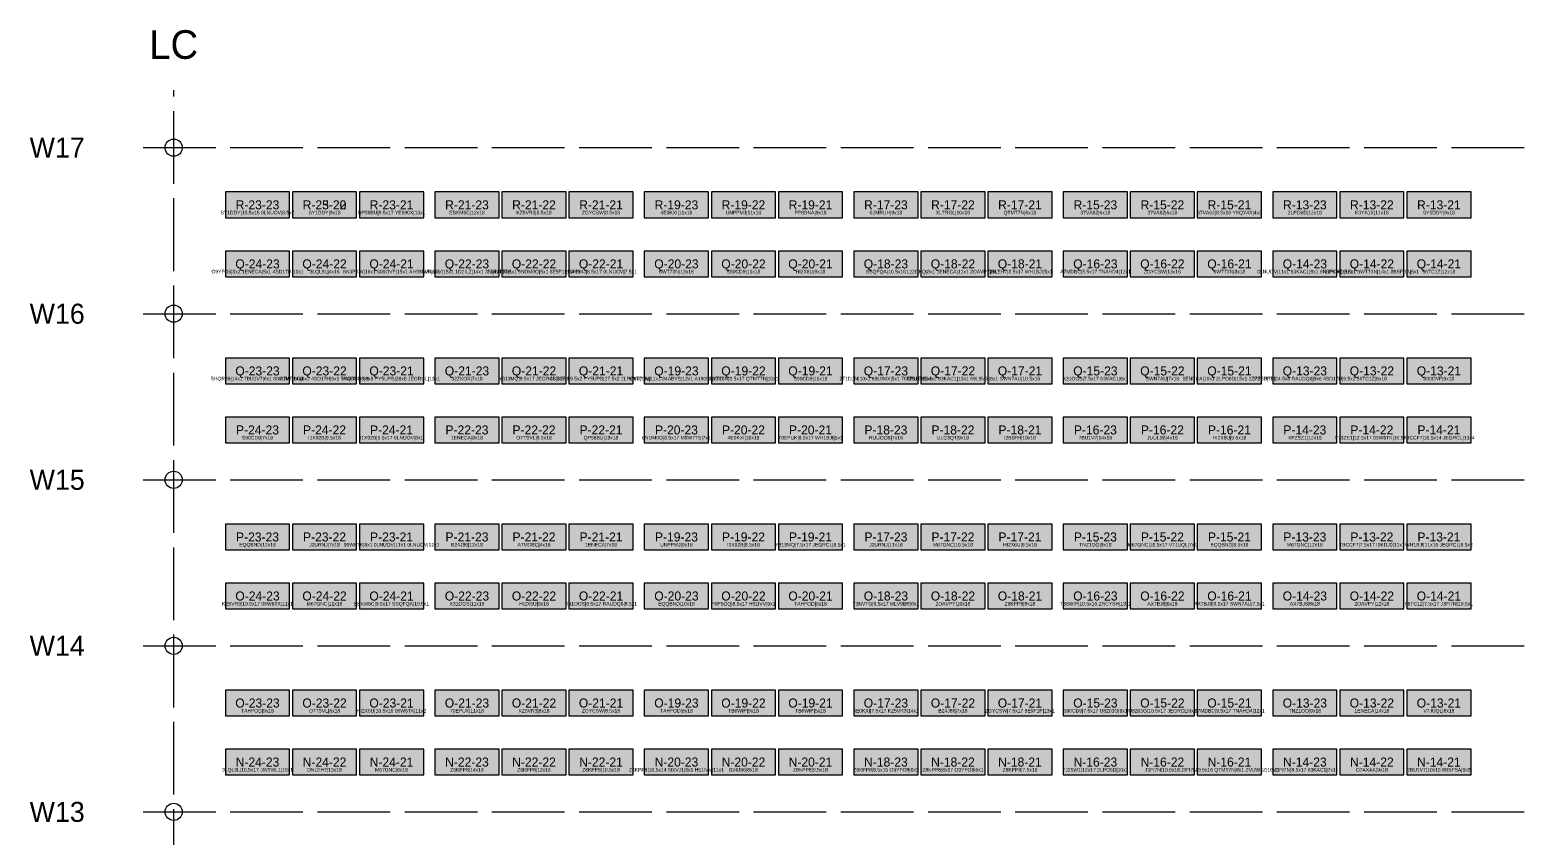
# Model space of a CAD drawing. Header units: metres. Extents: x 0 to 48.5, y -2.8 to 53.5.
# Drawn here: x 0.02 to 26.03, y 39.34 to 53.46 of the extents above; entities that cross this region are included whole.
import ezdxf
from ezdxf.enums import TextEntityAlignment as Align

# ---------------------------------------------------------------- set-up
doc = ezdxf.new("R2010")
doc.units = ezdxf.units.M
doc.linetypes.add('DASHED', pattern=[1.524, 1.27, -0.254])
for name, color, linetype in [('CROSS_AISLES', 4, 'Continuous'), ('LABELS', 7, 'Continuous'), ('RACK_L2', 7, 'Continuous'), ('STOCK_ONLY', 254, 'Continuous'), ('SUPPORT_POINTS', 8, 'Continuous'), ('WALKWAYS', 8, 'Continuous')]:
    doc.layers.add(name, color=color, linetype=linetype)

msp = doc.modelspace()

# ---------------------------------------------------------------- hatches: boundary and pattern name
at = {"layer": 'STOCK_ONLY'}
for points in [[(3.439, 50.174), (4.561, 50.174), (4.561, 50.625), (3.439, 50.625)], [(4.61, 50.174), (5.732, 50.174), (5.732, 50.625), (4.61, 50.625)], [(5.781, 50.174), (6.904, 50.174), (6.904, 50.625), (5.781, 50.625)], [(7.099, 50.174), (8.221, 50.174), (8.221, 50.625), (7.099, 50.625)], [(8.27, 50.174), (9.392, 50.174), (9.392, 50.625), (8.27, 50.625)], [(9.441, 50.174), (10.564, 50.174), (10.564, 50.625), (9.441, 50.625)], [(10.759, 50.174), (11.881, 50.174), (11.881, 50.625), (10.759, 50.625)], [(11.93, 50.174), (13.052, 50.174), (13.052, 50.625), (11.93, 50.625)], [(13.101, 50.174), (14.224, 50.174), (14.224, 50.625), (13.101, 50.625)], [(14.419, 50.174), (15.541, 50.174), (15.541, 50.625), (14.419, 50.625)], [(15.59, 50.174), (16.712, 50.174), (16.712, 50.625), (15.59, 50.625)], [(16.761, 50.174), (17.884, 50.174), (17.884, 50.625), (16.761, 50.625)], [(18.079, 50.174), (19.201, 50.174), (19.201, 50.625), (18.079, 50.625)], [(19.25, 50.174), (20.372, 50.174), (20.372, 50.625), (19.25, 50.625)], [(20.421, 50.174), (21.544, 50.174), (21.544, 50.625), (20.421, 50.625)], [(21.739, 50.174), (22.861, 50.174), (22.861, 50.625), (21.739, 50.625)], [(22.91, 50.174), (24.032, 50.174), (24.032, 50.625), (22.91, 50.625)], [(24.081, 50.174), (25.204, 50.174), (25.204, 50.625), (24.081, 50.625)], [(3.439, 49.143), (4.561, 49.143), (4.561, 49.594), (3.439, 49.594)], [(4.61, 49.143), (5.732, 49.143), (5.732, 49.594), (4.61, 49.594)], [(5.781, 49.143), (6.904, 49.143), (6.904, 49.594), (5.781, 49.594)], [(7.099, 49.143), (8.221, 49.143), (8.221, 49.594), (7.099, 49.594)], [(8.27, 49.143), (9.392, 49.143), (9.392, 49.594), (8.27, 49.594)], [(9.441, 49.143), (10.564, 49.143), (10.564, 49.594), (9.441, 49.594)], [(10.759, 49.143), (11.881, 49.143), (11.881, 49.594), (10.759, 49.594)], [(11.93, 49.143), (13.052, 49.143), (13.052, 49.594), (11.93, 49.594)], [(13.101, 49.143), (14.224, 49.143), (14.224, 49.594), (13.101, 49.594)], [(14.419, 49.143), (15.541, 49.143), (15.541, 49.594), (14.419, 49.594)], [(15.59, 49.143), (16.712, 49.143), (16.712, 49.594), (15.59, 49.594)], [(16.761, 49.143), (17.884, 49.143), (17.884, 49.594), (16.761, 49.594)], [(18.079, 49.143), (19.201, 49.143), (19.201, 49.594), (18.079, 49.594)], [(19.25, 49.143), (20.372, 49.143), (20.372, 49.594), (19.25, 49.594)], [(20.421, 49.143), (21.544, 49.143), (21.544, 49.594), (20.421, 49.594)], [(21.739, 49.143), (22.861, 49.143), (22.861, 49.594), (21.739, 49.594)], [(22.91, 49.143), (24.032, 49.143), (24.032, 49.594), (22.91, 49.594)], [(24.081, 49.143), (25.204, 49.143), (25.204, 49.594), (24.081, 49.594)], [(3.439, 47.274), (4.561, 47.274), (4.561, 47.725), (3.439, 47.725)], [(4.61, 47.274), (5.732, 47.274), (5.732, 47.725), (4.61, 47.725)], [(5.781, 47.274), (6.904, 47.274), (6.904, 47.725), (5.781, 47.725)], [(7.099, 47.274), (8.221, 47.274), (8.221, 47.725), (7.099, 47.725)], [(8.27, 47.274), (9.392, 47.274), (9.392, 47.725), (8.27, 47.725)], [(9.441, 47.274), (10.564, 47.274), (10.564, 47.725), (9.441, 47.725)], [(10.759, 47.274), (11.881, 47.274), (11.881, 47.725), (10.759, 47.725)], [(11.93, 47.274), (13.052, 47.274), (13.052, 47.725), (11.93, 47.725)], [(13.101, 47.274), (14.224, 47.274), (14.224, 47.725), (13.101, 47.725)], [(14.419, 47.274), (15.541, 47.274), (15.541, 47.725), (14.419, 47.725)], [(15.59, 47.274), (16.712, 47.274), (16.712, 47.725), (15.59, 47.725)], [(16.761, 47.274), (17.884, 47.274), (17.884, 47.725), (16.761, 47.725)], [(18.079, 47.274), (19.201, 47.274), (19.201, 47.725), (18.079, 47.725)], [(19.25, 47.274), (20.372, 47.274), (20.372, 47.725), (19.25, 47.725)], [(20.421, 47.274), (21.544, 47.274), (21.544, 47.725), (20.421, 47.725)], [(21.739, 47.274), (22.861, 47.274), (22.861, 47.725), (21.739, 47.725)], [(22.91, 47.274), (24.032, 47.274), (24.032, 47.725), (22.91, 47.725)], [(24.081, 47.274), (25.204, 47.274), (25.204, 47.725), (24.081, 47.725)], [(3.439, 46.243), (4.561, 46.243), (4.561, 46.694), (3.439, 46.694)], [(4.61, 46.243), (5.732, 46.243), (5.732, 46.694), (4.61, 46.694)], [(5.781, 46.243), (6.904, 46.243), (6.904, 46.694), (5.781, 46.694)], [(7.099, 46.243), (8.221, 46.243), (8.221, 46.694), (7.099, 46.694)], [(8.27, 46.243), (9.392, 46.243), (9.392, 46.694), (8.27, 46.694)], [(9.441, 46.243), (10.564, 46.243), (10.564, 46.694), (9.441, 46.694)], [(10.759, 46.243), (11.881, 46.243), (11.881, 46.694), (10.759, 46.694)], [(11.93, 46.243), (13.052, 46.243), (13.052, 46.694), (11.93, 46.694)], [(13.101, 46.243), (14.224, 46.243), (14.224, 46.694), (13.101, 46.694)], [(14.419, 46.243), (15.541, 46.243), (15.541, 46.694), (14.419, 46.694)], [(15.59, 46.243), (16.712, 46.243), (16.712, 46.694), (15.59, 46.694)], [(16.761, 46.243), (17.884, 46.243), (17.884, 46.694), (16.761, 46.694)], [(18.079, 46.243), (19.201, 46.243), (19.201, 46.694), (18.079, 46.694)], [(19.25, 46.243), (20.372, 46.243), (20.372, 46.694), (19.25, 46.694)], [(20.421, 46.243), (21.544, 46.243), (21.544, 46.694), (20.421, 46.694)], [(21.739, 46.243), (22.861, 46.243), (22.861, 46.694), (21.739, 46.694)], [(22.91, 46.243), (24.032, 46.243), (24.032, 46.694), (22.91, 46.694)], [(24.081, 46.243), (25.204, 46.243), (25.204, 46.694), (24.081, 46.694)], [(3.439, 44.374), (4.561, 44.374), (4.561, 44.825), (3.439, 44.825)], [(4.61, 44.374), (5.732, 44.374), (5.732, 44.825), (4.61, 44.825)], [(5.781, 44.374), (6.904, 44.374), (6.904, 44.825), (5.781, 44.825)], [(7.099, 44.374), (8.221, 44.374), (8.221, 44.825), (7.099, 44.825)], [(8.27, 44.374), (9.392, 44.374), (9.392, 44.825), (8.27, 44.825)], [(9.441, 44.374), (10.564, 44.374), (10.564, 44.825), (9.441, 44.825)], [(10.759, 44.374), (11.881, 44.374), (11.881, 44.825), (10.759, 44.825)], [(11.93, 44.374), (13.052, 44.374), (13.052, 44.825), (11.93, 44.825)], [(13.101, 44.374), (14.224, 44.374), (14.224, 44.825), (13.101, 44.825)], [(14.419, 44.374), (15.541, 44.374), (15.541, 44.825), (14.419, 44.825)], [(15.59, 44.374), (16.712, 44.374), (16.712, 44.825), (15.59, 44.825)], [(16.761, 44.374), (17.884, 44.374), (17.884, 44.825), (16.761, 44.825)], [(18.079, 44.374), (19.201, 44.374), (19.201, 44.825), (18.079, 44.825)], [(19.25, 44.374), (20.372, 44.374), (20.372, 44.825), (19.25, 44.825)], [(20.421, 44.374), (21.544, 44.374), (21.544, 44.825), (20.421, 44.825)], [(21.739, 44.374), (22.861, 44.374), (22.861, 44.825), (21.739, 44.825)], [(22.91, 44.374), (24.032, 44.374), (24.032, 44.825), (22.91, 44.825)], [(24.081, 44.374), (25.204, 44.374), (25.204, 44.825), (24.081, 44.825)], [(3.439, 43.343), (4.561, 43.343), (4.561, 43.794), (3.439, 43.794)], [(4.61, 43.343), (5.732, 43.343), (5.732, 43.794), (4.61, 43.794)], [(5.781, 43.343), (6.904, 43.343), (6.904, 43.794), (5.781, 43.794)], [(7.099, 43.343), (8.221, 43.343), (8.221, 43.794), (7.099, 43.794)], [(8.27, 43.343), (9.392, 43.343), (9.392, 43.794), (8.27, 43.794)], [(9.441, 43.343), (10.564, 43.343), (10.564, 43.794), (9.441, 43.794)], [(10.759, 43.343), (11.881, 43.343), (11.881, 43.794), (10.759, 43.794)], [(11.93, 43.343), (13.052, 43.343), (13.052, 43.794), (11.93, 43.794)], [(13.101, 43.343), (14.224, 43.343), (14.224, 43.794), (13.101, 43.794)], [(14.419, 43.343), (15.541, 43.343), (15.541, 43.794), (14.419, 43.794)], [(15.59, 43.343), (16.712, 43.343), (16.712, 43.794), (15.59, 43.794)], [(16.761, 43.343), (17.884, 43.343), (17.884, 43.794), (16.761, 43.794)], [(18.079, 43.343), (19.201, 43.343), (19.201, 43.794), (18.079, 43.794)], [(19.25, 43.343), (20.372, 43.343), (20.372, 43.794), (19.25, 43.794)], [(20.421, 43.343), (21.544, 43.343), (21.544, 43.794), (20.421, 43.794)], [(21.739, 43.343), (22.861, 43.343), (22.861, 43.794), (21.739, 43.794)], [(22.91, 43.343), (24.032, 43.343), (24.032, 43.794), (22.91, 43.794)], [(24.081, 43.343), (25.204, 43.343), (25.204, 43.794), (24.081, 43.794)], [(3.439, 41.474), (4.561, 41.474), (4.561, 41.925), (3.439, 41.925)], [(4.61, 41.474), (5.732, 41.474), (5.732, 41.925), (4.61, 41.925)], [(5.781, 41.474), (6.904, 41.474), (6.904, 41.925), (5.781, 41.925)], [(7.099, 41.474), (8.221, 41.474), (8.221, 41.925), (7.099, 41.925)], [(8.27, 41.474), (9.392, 41.474), (9.392, 41.925), (8.27, 41.925)], [(9.441, 41.474), (10.564, 41.474), (10.564, 41.925), (9.441, 41.925)], [(10.759, 41.474), (11.881, 41.474), (11.881, 41.925), (10.759, 41.925)], [(11.93, 41.474), (13.052, 41.474), (13.052, 41.925), (11.93, 41.925)], [(13.101, 41.474), (14.224, 41.474), (14.224, 41.925), (13.101, 41.925)], [(14.419, 41.474), (15.541, 41.474), (15.541, 41.925), (14.419, 41.925)], [(15.59, 41.474), (16.712, 41.474), (16.712, 41.925), (15.59, 41.925)], [(16.761, 41.474), (17.884, 41.474), (17.884, 41.925), (16.761, 41.925)], [(18.079, 41.474), (19.201, 41.474), (19.201, 41.925), (18.079, 41.925)], [(19.25, 41.474), (20.372, 41.474), (20.372, 41.925), (19.25, 41.925)], [(20.421, 41.474), (21.544, 41.474), (21.544, 41.925), (20.421, 41.925)], [(21.739, 41.474), (22.861, 41.474), (22.861, 41.925), (21.739, 41.925)], [(22.91, 41.474), (24.032, 41.474), (24.032, 41.925), (22.91, 41.925)], [(24.081, 41.474), (25.204, 41.474), (25.204, 41.925), (24.081, 41.925)], [(3.439, 40.443), (4.561, 40.443), (4.561, 40.894), (3.439, 40.894)], [(4.61, 40.443), (5.732, 40.443), (5.732, 40.894), (4.61, 40.894)], [(5.781, 40.443), (6.904, 40.443), (6.904, 40.894), (5.781, 40.894)], [(7.099, 40.443), (8.221, 40.443), (8.221, 40.894), (7.099, 40.894)], [(8.27, 40.443), (9.392, 40.443), (9.392, 40.894), (8.27, 40.894)], [(9.441, 40.443), (10.564, 40.443), (10.564, 40.894), (9.441, 40.894)], [(10.759, 40.443), (11.881, 40.443), (11.881, 40.894), (10.759, 40.894)], [(11.93, 40.443), (13.052, 40.443), (13.052, 40.894), (11.93, 40.894)], [(13.101, 40.443), (14.224, 40.443), (14.224, 40.894), (13.101, 40.894)], [(14.419, 40.443), (15.541, 40.443), (15.541, 40.894), (14.419, 40.894)], [(15.59, 40.443), (16.712, 40.443), (16.712, 40.894), (15.59, 40.894)], [(16.761, 40.443), (17.884, 40.443), (17.884, 40.894), (16.761, 40.894)], [(18.079, 40.443), (19.201, 40.443), (19.201, 40.894), (18.079, 40.894)], [(19.25, 40.443), (20.372, 40.443), (20.372, 40.894), (19.25, 40.894)], [(20.421, 40.443), (21.544, 40.443), (21.544, 40.894), (20.421, 40.894)], [(21.739, 40.443), (22.861, 40.443), (22.861, 40.894), (21.739, 40.894)], [(22.91, 40.443), (24.032, 40.443), (24.032, 40.894), (22.91, 40.894)], [(24.081, 40.443), (25.204, 40.443), (25.204, 40.894), (24.081, 40.894)]]:
    msp.add_hatch(color=254, dxfattribs=at).paths.add_polyline_path(points)

# ---------------------------------------------------------------- linework, layer by layer
at = {"layer": 'CROSS_AISLES', "linetype": 'DASHED'}
msp.add_line((2.536, 2), (2.536, 52.4), dxfattribs=at)
at = {"layer": 'RACK_L2'}
for points in [[(3.439, 50.174), (4.561, 50.174), (4.561, 50.625), (3.439, 50.625)], [(4.61, 50.174), (5.732, 50.174), (5.732, 50.625), (4.61, 50.625)], [(4.61, 50.174), (5.732, 50.174), (5.732, 50.625), (4.61, 50.625)], [(5.781, 50.174), (6.904, 50.174), (6.904, 50.625), (5.781, 50.625)], [(7.099, 50.174), (8.221, 50.174), (8.221, 50.625), (7.099, 50.625)], [(8.27, 50.174), (9.392, 50.174), (9.392, 50.625), (8.27, 50.625)], [(9.441, 50.174), (10.564, 50.174), (10.564, 50.625), (9.441, 50.625)], [(10.759, 50.174), (11.881, 50.174), (11.881, 50.625), (10.759, 50.625)], [(11.93, 50.174), (13.052, 50.174), (13.052, 50.625), (11.93, 50.625)], [(13.101, 50.174), (14.224, 50.174), (14.224, 50.625), (13.101, 50.625)], [(14.419, 50.174), (15.541, 50.174), (15.541, 50.625), (14.419, 50.625)], [(15.59, 50.174), (16.712, 50.174), (16.712, 50.625), (15.59, 50.625)], [(16.761, 50.174), (17.884, 50.174), (17.884, 50.625), (16.761, 50.625)], [(18.079, 50.174), (19.201, 50.174), (19.201, 50.625), (18.079, 50.625)], [(19.25, 50.174), (20.372, 50.174), (20.372, 50.625), (19.25, 50.625)], [(20.421, 50.174), (21.544, 50.174), (21.544, 50.625), (20.421, 50.625)], [(21.739, 50.174), (22.861, 50.174), (22.861, 50.625), (21.739, 50.625)], [(22.91, 50.174), (24.032, 50.174), (24.032, 50.625), (22.91, 50.625)], [(24.081, 50.174), (25.204, 50.174), (25.204, 50.625), (24.081, 50.625)], [(3.439, 49.143), (4.561, 49.143), (4.561, 49.594), (3.439, 49.594)], [(4.61, 49.143), (5.732, 49.143), (5.732, 49.594), (4.61, 49.594)], [(5.781, 49.143), (6.904, 49.143), (6.904, 49.594), (5.781, 49.594)], [(7.099, 49.143), (8.221, 49.143), (8.221, 49.594), (7.099, 49.594)], [(8.27, 49.143), (9.392, 49.143), (9.392, 49.594), (8.27, 49.594)], [(9.441, 49.143), (10.564, 49.143), (10.564, 49.594), (9.441, 49.594)], [(10.759, 49.143), (11.881, 49.143), (11.881, 49.594), (10.759, 49.594)], [(11.93, 49.143), (13.052, 49.143), (13.052, 49.594), (11.93, 49.594)], [(13.101, 49.143), (14.224, 49.143), (14.224, 49.594), (13.101, 49.594)], [(14.419, 49.143), (15.541, 49.143), (15.541, 49.594), (14.419, 49.594)], [(15.59, 49.143), (16.712, 49.143), (16.712, 49.594), (15.59, 49.594)], [(16.761, 49.143), (17.884, 49.143), (17.884, 49.594), (16.761, 49.594)], [(18.079, 49.143), (19.201, 49.143), (19.201, 49.594), (18.079, 49.594)], [(19.25, 49.143), (20.372, 49.143), (20.372, 49.594), (19.25, 49.594)], [(20.421, 49.143), (21.544, 49.143), (21.544, 49.594), (20.421, 49.594)], [(21.739, 49.143), (22.861, 49.143), (22.861, 49.594), (21.739, 49.594)], [(22.91, 49.143), (24.032, 49.143), (24.032, 49.594), (22.91, 49.594)], [(24.081, 49.143), (25.204, 49.143), (25.204, 49.594), (24.081, 49.594)], [(3.439, 47.274), (4.561, 47.274), (4.561, 47.725), (3.439, 47.725)], [(4.61, 47.274), (5.732, 47.274), (5.732, 47.725), (4.61, 47.725)], [(5.781, 47.274), (6.904, 47.274), (6.904, 47.725), (5.781, 47.725)], [(7.099, 47.274), (8.221, 47.274), (8.221, 47.725), (7.099, 47.725)], [(8.27, 47.274), (9.392, 47.274), (9.392, 47.725), (8.27, 47.725)], [(9.441, 47.274), (10.564, 47.274), (10.564, 47.725), (9.441, 47.725)], [(10.759, 47.274), (11.881, 47.274), (11.881, 47.725), (10.759, 47.725)], [(11.93, 47.274), (13.052, 47.274), (13.052, 47.725), (11.93, 47.725)], [(13.101, 47.274), (14.224, 47.274), (14.224, 47.725), (13.101, 47.725)], [(14.419, 47.274), (15.541, 47.274), (15.541, 47.725), (14.419, 47.725)], [(15.59, 47.274), (16.712, 47.274), (16.712, 47.725), (15.59, 47.725)], [(16.761, 47.274), (17.884, 47.274), (17.884, 47.725), (16.761, 47.725)], [(18.079, 47.274), (19.201, 47.274), (19.201, 47.725), (18.079, 47.725)], [(19.25, 47.274), (20.372, 47.274), (20.372, 47.725), (19.25, 47.725)], [(20.421, 47.274), (21.544, 47.274), (21.544, 47.725), (20.421, 47.725)], [(21.739, 47.274), (22.861, 47.274), (22.861, 47.725), (21.739, 47.725)], [(22.91, 47.274), (24.032, 47.274), (24.032, 47.725), (22.91, 47.725)], [(24.081, 47.274), (25.204, 47.274), (25.204, 47.725), (24.081, 47.725)], [(3.439, 46.243), (4.561, 46.243), (4.561, 46.694), (3.439, 46.694)], [(4.61, 46.243), (5.732, 46.243), (5.732, 46.694), (4.61, 46.694)], [(5.781, 46.243), (6.904, 46.243), (6.904, 46.694), (5.781, 46.694)], [(7.099, 46.243), (8.221, 46.243), (8.221, 46.694), (7.099, 46.694)], [(8.27, 46.243), (9.392, 46.243), (9.392, 46.694), (8.27, 46.694)], [(9.441, 46.243), (10.564, 46.243), (10.564, 46.694), (9.441, 46.694)], [(10.759, 46.243), (11.881, 46.243), (11.881, 46.694), (10.759, 46.694)], [(11.93, 46.243), (13.052, 46.243), (13.052, 46.694), (11.93, 46.694)], [(13.101, 46.243), (14.224, 46.243), (14.224, 46.694), (13.101, 46.694)], [(14.419, 46.243), (15.541, 46.243), (15.541, 46.694), (14.419, 46.694)], [(15.59, 46.243), (16.712, 46.243), (16.712, 46.694), (15.59, 46.694)], [(16.761, 46.243), (17.884, 46.243), (17.884, 46.694), (16.761, 46.694)], [(18.079, 46.243), (19.201, 46.243), (19.201, 46.694), (18.079, 46.694)], [(19.25, 46.243), (20.372, 46.243), (20.372, 46.694), (19.25, 46.694)], [(20.421, 46.243), (21.544, 46.243), (21.544, 46.694), (20.421, 46.694)], [(21.739, 46.243), (22.861, 46.243), (22.861, 46.694), (21.739, 46.694)], [(22.91, 46.243), (24.032, 46.243), (24.032, 46.694), (22.91, 46.694)], [(24.081, 46.243), (25.204, 46.243), (25.204, 46.694), (24.081, 46.694)], [(3.439, 44.374), (4.561, 44.374), (4.561, 44.825), (3.439, 44.825)], [(4.61, 44.374), (5.732, 44.374), (5.732, 44.825), (4.61, 44.825)], [(5.781, 44.374), (6.904, 44.374), (6.904, 44.825), (5.781, 44.825)], [(7.099, 44.374), (8.221, 44.374), (8.221, 44.825), (7.099, 44.825)], [(8.27, 44.374), (9.392, 44.374), (9.392, 44.825), (8.27, 44.825)], [(9.441, 44.374), (10.564, 44.374), (10.564, 44.825), (9.441, 44.825)], [(10.759, 44.374), (11.881, 44.374), (11.881, 44.825), (10.759, 44.825)], [(11.93, 44.374), (13.052, 44.374), (13.052, 44.825), (11.93, 44.825)], [(13.101, 44.374), (14.224, 44.374), (14.224, 44.825), (13.101, 44.825)], [(14.419, 44.374), (15.541, 44.374), (15.541, 44.825), (14.419, 44.825)], [(15.59, 44.374), (16.712, 44.374), (16.712, 44.825), (15.59, 44.825)], [(16.761, 44.374), (17.884, 44.374), (17.884, 44.825), (16.761, 44.825)], [(18.079, 44.374), (19.201, 44.374), (19.201, 44.825), (18.079, 44.825)], [(19.25, 44.374), (20.372, 44.374), (20.372, 44.825), (19.25, 44.825)], [(20.421, 44.374), (21.544, 44.374), (21.544, 44.825), (20.421, 44.825)], [(21.739, 44.374), (22.861, 44.374), (22.861, 44.825), (21.739, 44.825)], [(22.91, 44.374), (24.032, 44.374), (24.032, 44.825), (22.91, 44.825)], [(24.081, 44.374), (25.204, 44.374), (25.204, 44.825), (24.081, 44.825)], [(3.439, 43.343), (4.561, 43.343), (4.561, 43.794), (3.439, 43.794)], [(4.61, 43.343), (5.732, 43.343), (5.732, 43.794), (4.61, 43.794)], [(5.781, 43.343), (6.904, 43.343), (6.904, 43.794), (5.781, 43.794)], [(7.099, 43.343), (8.221, 43.343), (8.221, 43.794), (7.099, 43.794)], [(8.27, 43.343), (9.392, 43.343), (9.392, 43.794), (8.27, 43.794)], [(9.441, 43.343), (10.564, 43.343), (10.564, 43.794), (9.441, 43.794)], [(10.759, 43.343), (11.881, 43.343), (11.881, 43.794), (10.759, 43.794)], [(11.93, 43.343), (13.052, 43.343), (13.052, 43.794), (11.93, 43.794)], [(13.101, 43.343), (14.224, 43.343), (14.224, 43.794), (13.101, 43.794)], [(14.419, 43.343), (15.541, 43.343), (15.541, 43.794), (14.419, 43.794)], [(15.59, 43.343), (16.712, 43.343), (16.712, 43.794), (15.59, 43.794)], [(16.761, 43.343), (17.884, 43.343), (17.884, 43.794), (16.761, 43.794)], [(18.079, 43.343), (19.201, 43.343), (19.201, 43.794), (18.079, 43.794)], [(19.25, 43.343), (20.372, 43.343), (20.372, 43.794), (19.25, 43.794)], [(20.421, 43.343), (21.544, 43.343), (21.544, 43.794), (20.421, 43.794)], [(21.739, 43.343), (22.861, 43.343), (22.861, 43.794), (21.739, 43.794)], [(22.91, 43.343), (24.032, 43.343), (24.032, 43.794), (22.91, 43.794)], [(24.081, 43.343), (25.204, 43.343), (25.204, 43.794), (24.081, 43.794)], [(3.439, 41.474), (4.561, 41.474), (4.561, 41.925), (3.439, 41.925)], [(4.61, 41.474), (5.732, 41.474), (5.732, 41.925), (4.61, 41.925)], [(5.781, 41.474), (6.904, 41.474), (6.904, 41.925), (5.781, 41.925)], [(7.099, 41.474), (8.221, 41.474), (8.221, 41.925), (7.099, 41.925)], [(8.27, 41.474), (9.392, 41.474), (9.392, 41.925), (8.27, 41.925)], [(9.441, 41.474), (10.564, 41.474), (10.564, 41.925), (9.441, 41.925)], [(10.759, 41.474), (11.881, 41.474), (11.881, 41.925), (10.759, 41.925)], [(11.93, 41.474), (13.052, 41.474), (13.052, 41.925), (11.93, 41.925)], [(13.101, 41.474), (14.224, 41.474), (14.224, 41.925), (13.101, 41.925)], [(14.419, 41.474), (15.541, 41.474), (15.541, 41.925), (14.419, 41.925)], [(15.59, 41.474), (16.712, 41.474), (16.712, 41.925), (15.59, 41.925)], [(16.761, 41.474), (17.884, 41.474), (17.884, 41.925), (16.761, 41.925)], [(18.079, 41.474), (19.201, 41.474), (19.201, 41.925), (18.079, 41.925)], [(19.25, 41.474), (20.372, 41.474), (20.372, 41.925), (19.25, 41.925)], [(20.421, 41.474), (21.544, 41.474), (21.544, 41.925), (20.421, 41.925)], [(21.739, 41.474), (22.861, 41.474), (22.861, 41.925), (21.739, 41.925)], [(22.91, 41.474), (24.032, 41.474), (24.032, 41.925), (22.91, 41.925)], [(24.081, 41.474), (25.204, 41.474), (25.204, 41.925), (24.081, 41.925)], [(3.439, 40.443), (4.561, 40.443), (4.561, 40.894), (3.439, 40.894)], [(4.61, 40.443), (5.732, 40.443), (5.732, 40.894), (4.61, 40.894)], [(5.781, 40.443), (6.904, 40.443), (6.904, 40.894), (5.781, 40.894)], [(7.099, 40.443), (8.221, 40.443), (8.221, 40.894), (7.099, 40.894)], [(8.27, 40.443), (9.392, 40.443), (9.392, 40.894), (8.27, 40.894)], [(9.441, 40.443), (10.564, 40.443), (10.564, 40.894), (9.441, 40.894)], [(10.759, 40.443), (11.881, 40.443), (11.881, 40.894), (10.759, 40.894)], [(11.93, 40.443), (13.052, 40.443), (13.052, 40.894), (11.93, 40.894)], [(13.101, 40.443), (14.224, 40.443), (14.224, 40.894), (13.101, 40.894)], [(14.419, 40.443), (15.541, 40.443), (15.541, 40.894), (14.419, 40.894)], [(15.59, 40.443), (16.712, 40.443), (16.712, 40.894), (15.59, 40.894)], [(16.761, 40.443), (17.884, 40.443), (17.884, 40.894), (16.761, 40.894)], [(18.079, 40.443), (19.201, 40.443), (19.201, 40.894), (18.079, 40.894)], [(19.25, 40.443), (20.372, 40.443), (20.372, 40.894), (19.25, 40.894)], [(20.421, 40.443), (21.544, 40.443), (21.544, 40.894), (20.421, 40.894)], [(21.739, 40.443), (22.861, 40.443), (22.861, 40.894), (21.739, 40.894)], [(22.91, 40.443), (24.032, 40.443), (24.032, 40.894), (22.91, 40.894)], [(24.081, 40.443), (25.204, 40.443), (25.204, 40.894), (24.081, 40.894)]]:
    msp.add_lwpolyline(points, close=True, dxfattribs=at)
at = {"layer": 'SUPPORT_POINTS'}
for centre in [(2.536, 51.399), (2.536, 48.499), (2.536, 45.599), (2.536, 42.699), (2.536, 39.799)]:
    msp.add_circle(centre, 0.15, dxfattribs=at)
at = {"layer": 'WALKWAYS', "linetype": 'DASHED'}
for p, q in [((2, 51.399), (48.456, 51.399)), ((2, 48.499), (48.456, 48.499)), ((2, 45.599), (48.456, 45.599)), ((2, 42.699), (48.456, 42.699)), ((2, 39.799), (48.456, 39.799))]:
    msp.add_line(p, q, dxfattribs=at)

# ---------------------------------------------------------------- texts
at = {"layer": 'CROSS_AISLES'}
msp.add_text('LC', height=0.5, dxfattribs=at).set_placement((2.536, 53.2), align=Align.MIDDLE_CENTER)
at = {"layer": 'LABELS'}
for s, height, p in [('R-23-23', 0.1579, (4, 50.4)), ('R-23-22', 0.1579, (5.171, 50.4)), ('R-25-20', 0.1579, (5.171, 50.4)), ('R-23-21', 0.1579, (6.342, 50.4)), ('R-21-23', 0.1579, (7.66, 50.4)), ('R-21-22', 0.1579, (8.831, 50.4)), ('R-21-21', 0.1579, (10.002, 50.4)), ('R-19-23', 0.1579, (11.32, 50.4)), ('R-19-22', 0.1579, (12.491, 50.4)), ('R-19-21', 0.1579, (13.662, 50.4)), ('R-17-23', 0.1579, (14.98, 50.4)), ('R-17-22', 0.1579, (16.151, 50.4)), ('R-17-21', 0.1579, (17.322, 50.4)), ('R-15-23', 0.1579, (18.64, 50.4)), ('R-15-22', 0.1579, (19.811, 50.4)), ('R-15-21', 0.1579, (20.982, 50.4)), ('R-13-23', 0.1579, (22.3, 50.4)), ('R-13-22', 0.1579, (23.471, 50.4)), ('R-13-21', 0.1579, (24.642, 50.4)), ('SY1DDY|10.5x16 0LNUOV|8.5x2', 0.06314, (4, 50.265)), ('SY1DDY|9x18', 0.06314, (5.171, 50.265)), ('QP56BU|9.5x17 YE890X|13x1', 0.06314, (6.342, 50.265)), ('EBKM6C|12x18', 0.06314, (7.66, 50.265)), ('KZ5VR3|8.5x18', 0.06314, (8.831, 50.265)), ('ZGYCSW|8.5x18', 0.06314, (10.002, 50.265)), ('4E0KXI|11x18', 0.06314, (11.32, 50.265)), ('UNPPMJ|11x18', 0.06314, (12.491, 50.265)), ('PP9DNA|9x18', 0.06314, (13.662, 50.265)), ('02MRUH|9x18', 0.06314, (14.98, 50.265)), ('XLTRGL|10x18', 0.06314, (16.151, 50.265)), ('QTMT7N|6x18', 0.06314, (17.322, 50.265)), ('37VA62|6x18', 0.06314, (18.64, 50.265)), ('37VA62|6x18', 0.06314, (19.811, 50.265)), ('37VA62|8.5x16 YKQY4X|4x2', 0.06314, (20.982, 50.265)), ('2LPO6D|12x18', 0.06314, (22.3, 50.265)), ('K3YA1X|11x18', 0.06314, (23.471, 50.265)), ('SY1DDY|9x18', 0.06314, (24.642, 50.265)), ('Q-24-23', 0.1579, (4, 49.369)), ('Q-24-22', 0.1579, (5.171, 49.369)), ('Q-24-21', 0.1579, (6.342, 49.369)), ('Q-22-23', 0.1579, (7.66, 49.369)), ('Q-22-22', 0.1579, (8.831, 49.369)), ('Q-22-21', 0.1579, (10.002, 49.369)), ('Q-20-23', 0.1579, (11.32, 49.369)), ('Q-20-22', 0.1579, (12.491, 49.369)), ('Q-20-21', 0.1579, (13.662, 49.369)), ('Q-18-23', 0.1579, (14.98, 49.369)), ('Q-18-22', 0.1579, (16.151, 49.369)), ('Q-18-21', 0.1579, (17.322, 49.369)), ('Q-16-23', 0.1579, (18.64, 49.369)), ('Q-16-22', 0.1579, (19.811, 49.369)), ('Q-16-21', 0.1579, (20.982, 49.369)), ('Q-14-23', 0.1579, (22.3, 49.369)), ('Q-14-22', 0.1579, (23.471, 49.369)), ('Q-14-21', 0.1579, (24.642, 49.369)), ('O9YFO8|8x2 1ENECA|5x1 4SD17H|11x1', 0.06314, (4, 49.234)), ('3LQL9L|4x18', 0.06314, (5.171, 49.234)), ('6N3PKW|16x1 800OVF|15x1 AHSNWF|8x1', 0.06314, (6.342, 49.234)), ('0LNUOV|15x1 1D2ILZ|14x1 3LQL9L|6x1', 0.06314, (7.66, 49.234)), ('5MNTT7|5x1 6NDM0O|5x1 8E9F1P|14x1', 0.06314, (8.831, 49.234)), ('UNPPMJ|6.5x17 0LNUOV|7.5x1', 0.06314, (10.002, 49.234)), ('6WT73N|13x18', 0.06314, (11.32, 49.234)), ('S90CD9|11x18', 0.06314, (12.491, 49.234)), ('HI2X6U|9x18', 0.06314, (13.662, 49.234)), ('SSQFQA|10.5x18', 0.06314, (14.98, 49.234)), ('122OKQ|8x1 1ENECA|11x1 2OAVPY|9x1', 0.06314, (16.151, 49.234)), ('DNLEH7|8.5x17 WH1BJI|5x1', 0.06314, (17.322, 49.234)), ('A7MDBC|5.5x17 TNAHD4|12x1', 0.06314, (18.64, 49.234)), ('ZGYCSW|13x18', 0.06314, (19.811, 49.234)), ('6WT73N|8x18', 0.06314, (20.982, 49.234)), ('0LNUOV|11x1 63KAC1|9x1 6N3PKW|15x1', 0.06314, (22.3, 49.234)), ('2LPO6D|15x1 6WT73N|14x1 8BSFSA|8x1', 0.06314, (23.471, 49.234)), ('56TC1Z|12x18', 0.06314, (24.642, 49.234)), ('5HQR89|14x1 7BU1V7|6x1 800OVF|14x1', 0.06314, (4, 47.365)), ('Q-23-23', 0.1579, (4, 47.5)), ('A7MDBC|6x2 4SD17H|9x1 5HQR89|8x1', 0.06314, (5.171, 47.365)), ('Q-23-22', 0.1579, (5.171, 47.5)), ('RAUDQ6|9x9 PY5UPB|28x8 JEGRCL|13x1', 0.06314, (6.342, 47.365)), ('Q-23-21', 0.1579, (6.342, 47.5)), ('Q-21-23', 0.1579, (7.66, 47.5)), ('32ZKOX|7x18', 0.06314, (7.66, 47.365)), ('Y813MQ|9.5x17 JEGRCL|8.5x1', 0.06314, (8.831, 47.365)), ('Q-21-22', 0.1579, (8.831, 47.5)), ('4SD17H|9.5x2 PY5UPB|27.5x2 2LPO6D|16x1', 0.06314, (10.002, 47.365)), ('Q-21-21', 0.1579, (10.002, 47.5)), ('6WT73N|11x1 84ABYS|12x1 A19092|13x1', 0.06314, (11.32, 47.365)), ('Q-19-23', 0.1579, (11.32, 47.5)), ('6WT73N|8.5x17 QTMT7N|10x1', 0.06314, (12.491, 47.365)), ('Q-19-22', 0.1579, (12.491, 47.5)), ('Q-19-21', 0.1579, (13.662, 47.5)), ('S90CD9|11x18', 0.06314, (13.662, 47.365)), ('2T1DJM|10x1 69L9MX|5x1 70EPUK|15x1', 0.06314, (14.98, 47.365)), ('Q-17-23', 0.1579, (14.98, 47.5)), ('I2B1FH|14x2 63KAC1|13x1 69L9MX|6x1', 0.06314, (16.151, 47.365)), ('Q-17-22', 0.1579, (16.151, 47.5)), ('Q-17-21', 0.1579, (17.322, 47.5)), ('SWN7AU|10.5x18', 0.06314, (17.322, 47.365)), ('X31OGS|7.5x17 63KAC1|6x1', 0.06314, (18.64, 47.365)), ('Q-15-23', 0.1579, (18.64, 47.5)), ('Q-15-22', 0.1579, (19.811, 47.5)), ('SWN7AU|7x18', 0.06314, (19.811, 47.365)), ('1ENECA|16x1 2LPO6D|15x1 2Z7ZEP|7x1', 0.06314, (20.982, 47.365)), ('Q-15-21', 0.1579, (20.982, 47.5)), ('PY5UPB|24.5x8 RAUDQ6|9x6 4SD17H|9.5x2', 0.06314, (22.3, 47.365)), ('Q-13-23', 0.1579, (22.3, 47.5)), ('Q-13-22', 0.1579, (23.471, 47.5)), ('56TC1Z|6x18', 0.06314, (23.471, 47.365)), ('Q-13-21', 0.1579, (24.642, 47.5)), ('800OVF|9x18', 0.06314, (24.642, 47.365)), ('P-24-23', 0.1579, (4, 46.469)), ('S90CD9|7x18', 0.06314, (4, 46.334)), ('P-24-22', 0.1579, (5.171, 46.469)), ('I1X92B|9.5x18', 0.06314, (5.171, 46.334)), ('I1X92B|5.5x17 0LNUOV|8x1', 0.06314, (6.342, 46.334)), ('P-24-21', 0.1579, (6.342, 46.469)), ('P-22-23', 0.1579, (7.66, 46.469)), ('1ENECA|8x18', 0.06314, (7.66, 46.334)), ('P-22-22', 0.1579, (8.831, 46.469)), ('O7TSVL|8.5x18', 0.06314, (8.831, 46.334)), ('P-22-21', 0.1579, (10.002, 46.469)), ('QP56BU|13x18', 0.06314, (10.002, 46.334)), ('6NDM0O|8.5x17 M8W7TS|7x1', 0.06314, (11.32, 46.334)), ('P-20-23', 0.1579, (11.32, 46.469)), ('P-20-22', 0.1579, (12.491, 46.469)), ('4E0KXI|10x18', 0.06314, (12.491, 46.334)), ('70EPUK|8.5x17 WH1BJI|5x1', 0.06314, (13.662, 46.334)), ('P-20-21', 0.1579, (13.662, 46.469)), ('P-18-23', 0.1579, (14.98, 46.469)), ('RUUOCB|7x18', 0.06314, (14.98, 46.334)), ('P-18-22', 0.1579, (16.151, 46.469)), ('ULG3QT|9x18', 0.06314, (16.151, 46.334)), ('P-18-21', 0.1579, (17.322, 46.469)), ('I2B1FH|10x18', 0.06314, (17.322, 46.334)), ('P-16-23', 0.1579, (18.64, 46.469)), ('7BU1V7|14x18', 0.06314, (18.64, 46.334)), ('P-16-22', 0.1579, (19.811, 46.469)), ('JUUL5B|4x18', 0.06314, (19.811, 46.334)), ('P-16-21', 0.1579, (20.982, 46.469)), ('HI2X6U|9.5x18', 0.06314, (20.982, 46.334)), ('P-14-23', 0.1579, (22.3, 46.469)), ('XPZSZ1|12x18', 0.06314, (22.3, 46.334)), ('F73ZE1|12.5x17 05W6TK|10.5x1', 0.06314, (23.471, 46.334)), ('P-14-22', 0.1579, (23.471, 46.469)), ('TBCCF7|10.5x14 JEGRCL|13x4', 0.06314, (24.642, 46.334)), ('P-14-21', 0.1579, (24.642, 46.469)), ('P-23-23', 0.1579, (4, 44.6)), ('EQQBND|12x18', 0.06314, (4, 44.465)), ('P-23-22', 0.1579, (5.171, 44.6)), ('J2URNJ|7x18', 0.06314, (5.171, 44.465)), ('05W6TK|8x1 0LNUOV|11x1 0LNUOV|12x1', 0.06314, (6.342, 44.465)), ('P-23-21', 0.1579, (6.342, 44.6)), ('P-21-23', 0.1579, (7.66, 44.6)), ('B24J86|12x18', 0.06314, (7.66, 44.465)), ('P-21-22', 0.1579, (8.831, 44.6)), ('A7MDBC|4x18', 0.06314, (8.831, 44.465)), ('P-21-21', 0.1579, (10.002, 44.6)), ('1ENECA|7x18', 0.06314, (10.002, 44.465)), ('P-19-23', 0.1579, (11.32, 44.6)), ('UNPPMJ|9x18', 0.06314, (11.32, 44.465)), ('P-19-22', 0.1579, (12.491, 44.6)), ('I1X92B|8.5x18', 0.06314, (12.491, 44.465)), ('Y813MQ|7.5x17 JEGRCL|8.5x1', 0.06314, (13.662, 44.465)), ('P-19-21', 0.1579, (13.662, 44.6)), ('P-17-23', 0.1579, (14.98, 44.6)), ('J2URNJ|11x18', 0.06314, (14.98, 44.465)), ('P-17-22', 0.1579, (16.151, 44.6)), ('M67GNC|10.5x18', 0.06314, (16.151, 44.465)), ('P-17-21', 0.1579, (17.322, 44.6)), ('HI2X6U|9.5x18', 0.06314, (17.322, 44.465)), ('P-15-23', 0.1579, (18.64, 44.6)), ('TNZ1OO|9x18', 0.06314, (18.64, 44.465)), ('M67GNC|10.5x17 V7JUQL|7x1', 0.06314, (19.811, 44.465)), ('P-15-22', 0.1579, (19.811, 44.6)), ('P-15-21', 0.1579, (20.982, 44.6)), ('EQQBND|8.5x18', 0.06314, (20.982, 44.465)), ('P-13-23', 0.1579, (22.3, 44.6)), ('M67GNC|12x18', 0.06314, (22.3, 44.465)), ('TBCCF7|7.5x17 I1KDJ0|11x1', 0.06314, (23.471, 44.465)), ('P-13-22', 0.1579, (23.471, 44.6)), ('WH1BJI|11x16 JEGRCL|8.5x2', 0.06314, (24.642, 44.465)), ('P-13-21', 0.1579, (24.642, 44.6)), ('KZ5VR3|10.5x17 05W6TK|11x1', 0.06314, (4, 43.434)), ('O-24-23', 0.1579, (4, 43.569)), ('O-24-22', 0.1579, (5.171, 43.569)), ('M67GNC|11x18', 0.06314, (5.171, 43.434)), ('EBKM6C|9.5x17 SSQFQA|10.5x1', 0.06314, (6.342, 43.434)), ('O-24-21', 0.1579, (6.342, 43.569)), ('O-22-23', 0.1579, (7.66, 43.569)), ('X31OGS|11x18', 0.06314, (7.66, 43.434)), ('O-22-22', 0.1579, (8.831, 43.569)), ('HI2X6U|8x18', 0.06314, (8.831, 43.434)), ('X31OGS|8.5x17 RAUDQ6|8.5x1', 0.06314, (10.002, 43.434)), ('O-22-21', 0.1579, (10.002, 43.569)), ('O-20-23', 0.1579, (11.32, 43.569)), ('EQQBND|10x18', 0.06314, (11.32, 43.434)), ('F0P5OQ|8.5x17 H51IVV|9x1', 0.06314, (12.491, 43.434)), ('O-20-22', 0.1579, (12.491, 43.569)), ('O-20-21', 0.1579, (13.662, 43.569)), ('TAHFOD|9x18', 0.06314, (13.662, 43.434)), ('T3NVTG|9.5x17 MLV9BR|6x1', 0.06314, (14.98, 43.434)), ('O-18-23', 0.1579, (14.98, 43.569)), ('O-18-22', 0.1579, (16.151, 43.569)), ('2OAVPY|10x18', 0.06314, (16.151, 43.434)), ('O-18-21', 0.1579, (17.322, 43.569)), ('Z8KPP8|8x18', 0.06314, (17.322, 43.434)), ('TB6WIP|10.5x16 ZRCYSH|13x2', 0.06314, (18.64, 43.434)), ('O-16-23', 0.1579, (18.64, 43.569)), ('O-16-22', 0.1579, (19.811, 43.569)), ('AX7BJ8|6x18', 0.06314, (19.811, 43.434)), ('AX7BJ8|9.5x17 SWN7AU|7.5x1', 0.06314, (20.982, 43.434)), ('O-16-21', 0.1579, (20.982, 43.569)), ('O-14-23', 0.1579, (22.3, 43.569)), ('AX7BJ8|8x18', 0.06314, (22.3, 43.434)), ('O-14-22', 0.1579, (23.471, 43.569)), ('2OAVPY|12x18', 0.06314, (23.471, 43.434)), ('56TC1Z|7.5x17 J3FI7N|10.5x1', 0.06314, (24.642, 43.434)), ('O-14-21', 0.1579, (24.642, 43.569)), ('O-23-23', 0.1579, (4, 41.7)), ('O-23-22', 0.1579, (5.171, 41.7)), ('O-23-21', 0.1579, (6.342, 41.7)), ('O-21-23', 0.1579, (7.66, 41.7)), ('O-21-22', 0.1579, (8.831, 41.7)), ('O-21-21', 0.1579, (10.002, 41.7)), ('O-19-23', 0.1579, (11.32, 41.7)), ('O-19-22', 0.1579, (12.491, 41.7)), ('O-19-21', 0.1579, (13.662, 41.7)), ('O-17-23', 0.1579, (14.98, 41.7)), ('O-17-22', 0.1579, (16.151, 41.7)), ('O-17-21', 0.1579, (17.322, 41.7)), ('O-15-23', 0.1579, (18.64, 41.7)), ('O-15-22', 0.1579, (19.811, 41.7)), ('O-15-21', 0.1579, (20.982, 41.7)), ('O-13-23', 0.1579, (22.3, 41.7)), ('O-13-22', 0.1579, (23.471, 41.7)), ('O-13-21', 0.1579, (24.642, 41.7)), ('TAHFOD|9x18', 0.06314, (4, 41.565)), ('O7TSVL|6x18', 0.06314, (5.171, 41.565)), ('HI2X6U|10.5x16 05W6TK|11x2', 0.06314, (6.342, 41.565)), ('70EPUK|11x18', 0.06314, (7.66, 41.565)), ('KZ5VR3|8x18', 0.06314, (8.831, 41.565)), ('ZGYCSW|8.5x18', 0.06314, (10.002, 41.565)), ('TAHFOD|8x18', 0.06314, (11.32, 41.565)), ('TB6WIP|9x18', 0.06314, (12.491, 41.565)), ('TB6WIP|5x18', 0.06314, (13.662, 41.565)), ('4E0KXI|7.5x17 KZ5VR3|14x1', 0.06314, (14.98, 41.565)), ('B24J86|7x18', 0.06314, (16.151, 41.565)), ('ZGYCSW|7.5x17 8E9F1P|13x1', 0.06314, (17.322, 41.565)), ('S90CD9|7.5x17 U8203G|9x1', 0.06314, (18.64, 41.565)), ('U8203G|10.5x17 JEGRCL|9x1', 0.06314, (19.811, 41.565)), ('A7MDBC|9.5x17 TNAHD4|12x1', 0.06314, (20.982, 41.565)), ('TNZ1OO|9x18', 0.06314, (22.3, 41.565)), ('1ENECA|14x18', 0.06314, (23.471, 41.565)), ('V7JUQL|8x18', 0.06314, (24.642, 41.565)), ('N-24-23', 0.1579, (4, 40.669)), ('N-24-22', 0.1579, (5.171, 40.669)), ('N-24-21', 0.1579, (6.342, 40.669)), ('N-22-23', 0.1579, (7.66, 40.669)), ('N-22-22', 0.1579, (8.831, 40.669)), ('N-22-21', 0.1579, (10.002, 40.669)), ('N-20-23', 0.1579, (11.32, 40.669)), ('N-20-22', 0.1579, (12.491, 40.669)), ('N-20-21', 0.1579, (13.662, 40.669)), ('N-18-23', 0.1579, (14.98, 40.669)), ('N-18-22', 0.1579, (16.151, 40.669)), ('N-18-21', 0.1579, (17.322, 40.669)), ('N-16-23', 0.1579, (18.64, 40.669)), ('N-16-22', 0.1579, (19.811, 40.669)), ('N-16-21', 0.1579, (20.982, 40.669)), ('N-14-23', 0.1579, (22.3, 40.669)), ('N-14-22', 0.1579, (23.471, 40.669)), ('N-14-21', 0.1579, (24.642, 40.669)), ('3LQL9L|10.5x17 JWTWL1|15x1', 0.06314, (4, 40.534)), ('DNLEH7|13x18', 0.06314, (5.171, 40.534)), ('M67GNC|6x18', 0.06314, (6.342, 40.534)), ('Z8KPP8|14x18', 0.06314, (7.66, 40.534)), ('Z8KPP8|12x18', 0.06314, (8.831, 40.534)), ('Z8KPP8|10.5x18', 0.06314, (10.002, 40.534)), ('Z8KPP8|10.5x14 5IXVJ1|8x1 H51IVV|11x1', 0.06314, (11.32, 40.534)), ('B24J86|8x18', 0.06314, (12.491, 40.534)), ('Z8KPP8|9.5x18', 0.06314, (13.662, 40.534)), ('Z8KPP8|8.5x15 O9YFO8|6x3', 0.06314, (14.98, 40.534)), ('Z8KPP8|8x17 O9YFO8|6x1', 0.06314, (16.151, 40.534)), ('Z8KPP8|7.5x18', 0.06314, (17.322, 40.534)), ('FJ25W1|12x17 2LPO6D|10x1', 0.06314, (18.64, 40.534)), ('J3FI7N|10.5x18', 0.06314, (19.811, 40.534)), ('J3FI7N|9.5x16 QTMT7N|8x1 ZVUW6Z|16x1', 0.06314, (20.982, 40.534)), ('J3FI7N|8.5x17 63KAC1|7x1', 0.06314, (22.3, 40.534)), ('O7AXAK|9x18', 0.06314, (23.471, 40.534)), ('7BU1V7|10x15 8BSFSA|9x3', 0.06314, (24.642, 40.534))]:
    msp.add_text(s, height=height, dxfattribs=at).set_placement(p, align=Align.MIDDLE_CENTER)
at = {"layer": 'WALKWAYS'}
for s, p in [('W17', (0.5, 51.399)), ('W16', (0.5, 48.499)), ('W15', (0.5, 45.599)), ('W14', (0.5, 42.699)), ('W13', (0.5, 39.799))]:
    msp.add_text(s, height=0.35, dxfattribs=at).set_placement(p, align=Align.MIDDLE_CENTER)

doc.saveas('drawing.dxf')
